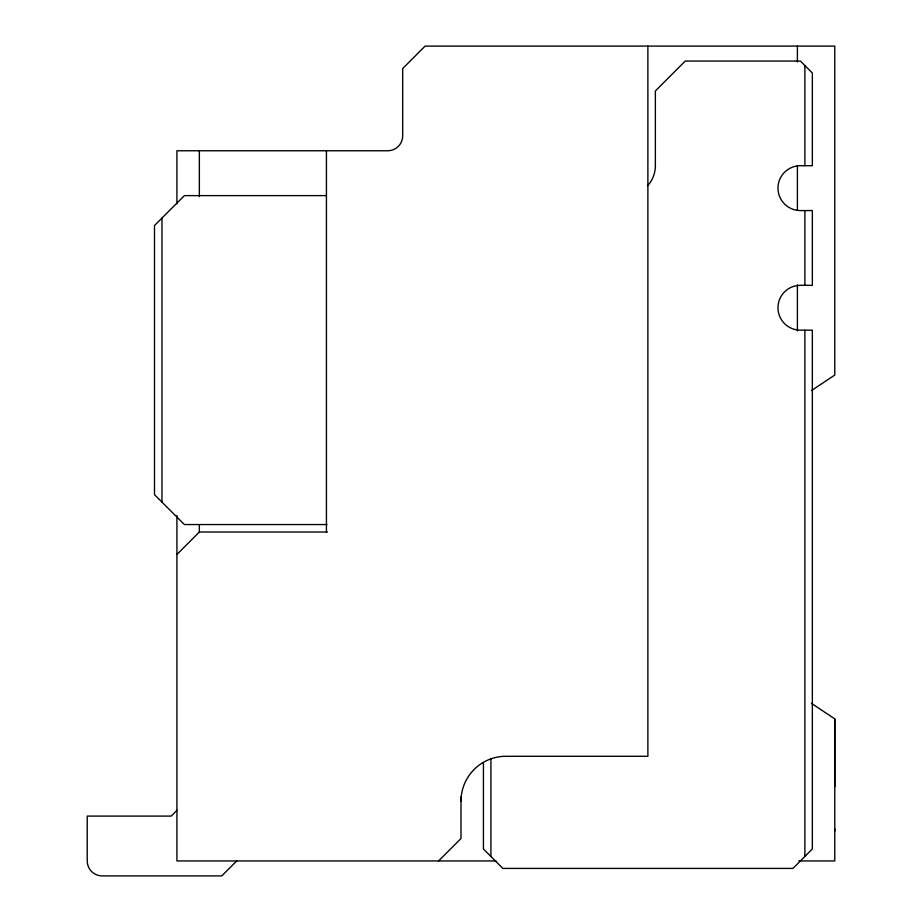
<?xml version="1.0" encoding="UTF-8"?>
<svg xmlns="http://www.w3.org/2000/svg" width="922" height="922" viewBox="0 0 922 922"><rect width="100%" height="100%" fill="white"/><g stroke="black" fill="none" stroke-linecap="round" stroke-linejoin="round"><path stroke-width="1.38" d="M834.779 786.72L834.779 718.906L811.418 703.336M176.92 554.445L199.348 532.017L327.471 532.017M177.059 810.242L171.215 816.097L87.221 816.097L87.221 860.952A14.948 14.948 0 0 0 102.169 875.9L221.776 875.9L236.735 860.952M438.572 860.952L461 838.524L461 796.873M811.418 390.605L834.779 375.035L834.779 46.1L425.111 46.1L402.695 68.528L402.695 135.811A14.948 14.948 0 0 1 387.736 150.759L176.92 150.759L176.92 203.808M326.434 195.614L184.4 195.614L154.493 225.521L154.493 494.641L184.4 524.549L327.01 524.549M495.99 860.952L176.92 860.952L176.92 515.571M798.844 860.952L834.779 860.952L834.779 718.906M834.779 829.005L834.779 831.045M804.883 65.531L804.883 165.706M804.883 210.562L804.883 285.324M804.883 330.18L804.883 856.469M797.403 46.1L797.403 61.924M797.403 165.487L797.403 210.078M797.403 284.875L797.403 330.906M647.889 46.1L647.889 756.294L505.855 756.294A44.855 44.855 0 0 0 461 801.149M490.907 758.506L490.907 856.469M483.428 762.644L483.428 848.989L502.859 868.42L792.92 868.42L812.351 848.989L812.351 330.18L800.4 330.18A22.428 22.428 0 0 1 777.972 307.752A22.428 22.428 0 0 1 800.4 285.324L812.351 285.324L812.351 210.562L800.4 210.562A22.428 22.428 0 0 1 777.972 188.134A22.428 22.428 0 0 1 800.4 165.706L812.351 165.706L812.351 73.011L800.4 61.048L685.265 61.048L655.369 90.955L655.369 165.706A29.907 29.907 0 0 1 647.509 185.921M326.434 150.759L326.434 532.017M199.348 150.759L199.348 196.64M199.348 524.86L199.348 532.017M161.972 218.041L161.972 502.121"/></g></svg>
